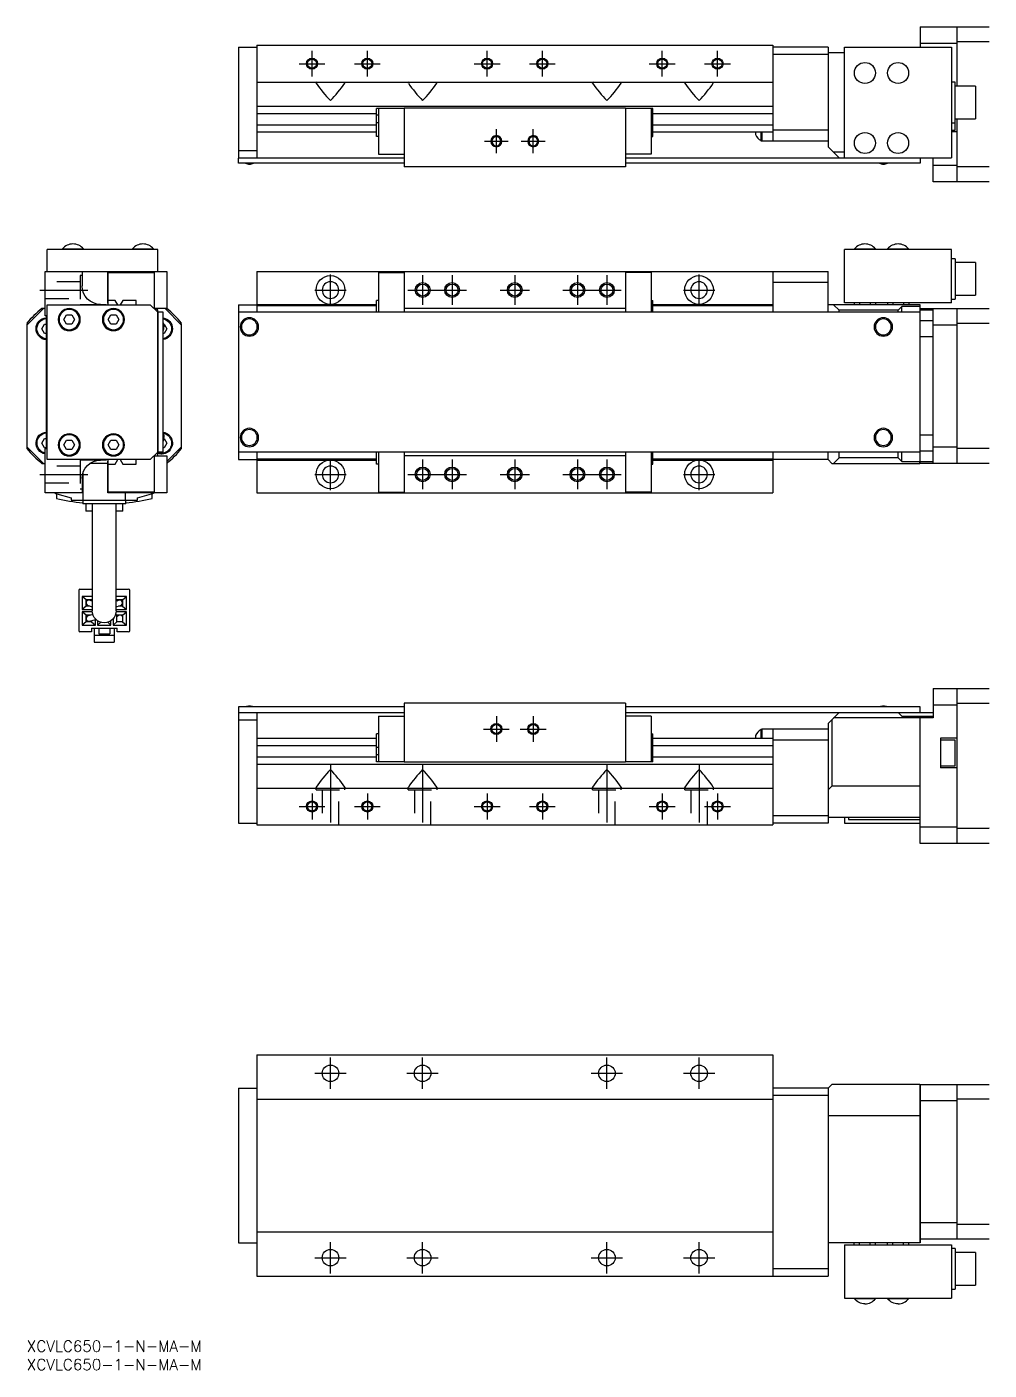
# Model space of a CAD drawing. Extents: x 0 to 497, y -8 to 356.
# Drawn here: x 0 to 261.1, y -8 to 356.3 of the extents above; entities that cross this region are included whole.
import ezdxf

# ---------------------------------------------------------------- set-up
doc = ezdxf.new("R2010")
doc.units = 0
doc.header["$LTSCALE"] = 0.5
doc.linetypes.add('CENTER', pattern=[50.8, 31.75, -6.35, 6.35, -6.35])
doc.linetypes.add('DASHED', pattern=[19.05, 12.7, -6.35])
for name, color, linetype in [('MSM_CENTER', 1, 'CENTER'), ('MSM_CONTINUOUS', 7, 'CONTINUOUS'), ('MSM_DASHED', 4, 'DASHED'), ('MSM_NARROW', 5, 'CONTINUOUS'), ('MSM_PART_NUMBER', 7, 'CONTINUOUS')]:
    doc.layers.add(name, color=color, linetype=linetype)
doc.styles.get("Standard").update_dxf_attribs({"font": 'txt.shx', "height": 3, "bigfont": 'bigfont.shx'})

msp = doc.modelspace()

# ---------------------------------------------------------------- linework, layer by layer
at = {"layer": 'MSM_CENTER'}
for p, q in [((77.38, 342.8), (77.38, 349.8)), ((92.38, 342.8), (92.38, 349.8)), ((124.88, 342.8), (124.88, 349.8)), ((139.88, 342.8), (139.88, 349.8)), ((172.38, 342.8), (172.38, 349.8)), ((187.38, 342.8), (187.38, 349.8)), ((73.88, 346.3), (80.88, 346.3)), ((88.88, 346.3), (95.88, 346.3)), ((121.38, 346.3), (128.38, 346.3)), ((136.38, 346.3), (143.38, 346.3)), ((168.88, 346.3), (175.88, 346.3)), ((183.88, 346.3), (190.88, 346.3)), ((127.38, 322.08), (127.38, 328.53)), ((137.38, 322.08), (137.38, 328.53)), ((124.15, 325.3), (130.61, 325.3)), ((134.15, 325.3), (140.61, 325.3)), ((82.38, 280.68), (82.38, 289.18)), ((107.38, 288.93), (107.38, 280.93)), ((115.38, 288.93), (115.38, 280.93)), ((132.38, 288.93), (132.38, 280.93)), ((149.38, 288.93), (149.38, 280.93)), ((157.38, 288.93), (157.38, 280.93)), ((182.38, 280.68), (182.38, 289.18)), ((3.5, 284.93), (16.5, 284.93)), ((78.13, 284.93), (86.63, 284.93)), ((103.38, 284.93), (119.38, 284.93)), ((128.38, 284.93), (136.38, 284.93)), ((145.38, 284.93), (161.38, 284.93)), ((178.13, 284.93), (186.63, 284.93)), ((82.38, 230.68), (82.38, 239.18)), ((107.38, 238.93), (107.38, 230.93)), ((115.38, 238.93), (115.38, 230.93)), ((132.38, 238.93), (132.38, 230.93)), ((149.38, 238.93), (149.38, 230.93)), ((157.38, 238.93), (157.38, 230.93)), ((182.38, 230.68), (182.38, 239.18)), ((3.5, 234.93), (16.5, 234.93)), ((78.13, 234.93), (86.63, 234.93)), ((103.38, 234.93), (119.38, 234.93)), ((128.38, 234.93), (136.38, 234.93)), ((145.38, 234.93), (161.38, 234.93)), ((178.13, 234.93), (186.63, 234.93)), ((127.38, 169.37), (127.38, 162.37)), ((137.38, 169.37), (137.38, 162.37)), ((123.88, 165.87), (130.88, 165.87)), ((133.88, 165.87), (140.88, 165.87)), ((82.38, 156.37), (82.38, 137.87)), ((107.38, 156.37), (107.38, 137.87)), ((157.38, 156.37), (157.38, 137.87)), ((182.38, 156.37), (182.38, 137.87)), ((77.38, 148.37), (77.38, 141.37)), ((92.38, 148.37), (92.38, 141.37)), ((124.88, 148.37), (124.88, 141.37)), ((139.88, 148.37), (139.88, 141.37)), ((172.38, 148.37), (172.38, 141.37)), ((187.38, 148.37), (187.38, 141.37)), ((73.88, 144.87), (80.88, 144.87)), ((88.88, 144.87), (95.88, 144.87)), ((121.38, 144.87), (128.38, 144.87)), ((136.38, 144.87), (143.38, 144.87)), ((168.88, 144.87), (175.88, 144.87)), ((183.88, 144.87), (190.88, 144.87)), ((82.38, 68.25), (82.38, 76.75)), ((107.38, 68.25), (107.38, 76.75)), ((157.38, 68.25), (157.38, 76.75)), ((182.38, 68.25), (182.38, 76.75)), ((78.13, 72.5), (86.63, 72.5)), ((103.13, 72.5), (111.63, 72.5)), ((153.13, 72.5), (161.63, 72.5)), ((178.13, 72.5), (186.63, 72.5)), ((82.38, 18.25), (82.38, 26.75)), ((107.38, 18.25), (107.38, 26.75)), ((157.38, 18.25), (157.38, 26.75)), ((182.38, 18.25), (182.38, 26.75)), ((78.13, 22.5), (86.63, 22.5)), ((103.13, 22.5), (111.63, 22.5)), ((153.13, 22.5), (161.63, 22.5)), ((178.13, 22.5), (186.63, 22.5))]:
    msp.add_line(p, q, dxfattribs=at)
at = {"layer": 'MSM_CONTINUOUS'}
for p, q in [((242.38, 356.3), (242.38, 350.8)), ((242.38, 356.3), (261.08, 356.3)), ((252.38, 340.23), (252.38, 356.3)), ((57.38, 350.8), (57.38, 320.8)), ((57.38, 350.8), (62.38, 350.8)), ((62.38, 351.3), (202.38, 351.3)), ((62.38, 351.3), (62.38, 320.8)), ((202.38, 351.3), (202.38, 325.3)), ((217.38, 350.8), (202.38, 350.8)), ((217.38, 350.8), (217.38, 323.8)), ((221.88, 320.8), (221.88, 350.8)), ((221.88, 350.8), (250.88, 350.8)), ((252.38, 351.8), (242.38, 351.8)), ((250.88, 350.8), (250.88, 320.8)), ((261.08, 352.28), (252.38, 352.28)), ((217.38, 348.8), (202.38, 348.8)), ((221.88, 349.3), (217.38, 349.3)), ((62.38, 341.3), (202.38, 341.3)), ((78.64, 341.3), (78.48, 341.18)), ((78.51, 341.05), (78.48, 341.18)), ((86.13, 341.3), (86.28, 341.18)), ((86.25, 341.05), (86.28, 341.18)), ((103.64, 341.3), (103.48, 341.18)), ((103.51, 341.05), (103.48, 341.18)), ((111.13, 341.3), (111.28, 341.18)), ((111.25, 341.05), (111.28, 341.18)), ((153.64, 341.3), (153.48, 341.18)), ((153.51, 341.05), (153.48, 341.18)), ((161.13, 341.3), (161.28, 341.18)), ((161.25, 341.05), (161.28, 341.18)), ((178.64, 341.3), (178.48, 341.18)), ((178.51, 341.05), (178.48, 341.18)), ((186.13, 341.3), (186.28, 341.18)), ((186.25, 341.05), (186.28, 341.18)), ((251.88, 341.3), (250.88, 341.3)), ((251.88, 328.3), (251.88, 341.3)), ((257.38, 340.23), (251.88, 340.23)), ((257.38, 340.23), (257.38, 331.38)), ((62.38, 334.8), (202.38, 334.8)), ((62.38, 332.84), (94.88, 332.84)), ((94.88, 326.6), (94.88, 334.2)), ((102.38, 334.2), (94.88, 334.2)), ((95.38, 332.33), (94.88, 332.33)), ((95.38, 334.2), (95.38, 321.8)), ((162.38, 334.3), (102.38, 334.3)), ((102.38, 334.3), (102.38, 318.3)), ((162.38, 334.3), (162.38, 318.3)), ((169.88, 334.2), (162.38, 334.2)), ((169.38, 334.2), (169.38, 321.8)), ((169.38, 332.33), (169.88, 332.33)), ((169.88, 326.6), (169.88, 334.2)), ((169.88, 332.84), (202.38, 332.84)), ((62.38, 329.77), (94.88, 329.77)), ((95.38, 330.28), (94.88, 330.28)), ((169.38, 330.28), (169.88, 330.28)), ((169.88, 329.77), (202.38, 329.77)), ((217.38, 328.3), (202.38, 328.3)), ((250.88, 330.3), (251.88, 330.3)), ((250.88, 328.3), (251.88, 328.3)), ((251.88, 331.38), (257.38, 331.38)), ((252.38, 314.3), (252.38, 331.38)), ((62.38, 327.8), (94.88, 327.8)), ((95.38, 326.6), (94.88, 326.6)), ((169.38, 326.6), (169.88, 326.6)), ((169.88, 327.8), (202.38, 327.8)), ((197.73, 327.8), (197.73, 327.09)), ((199.18, 327.8), (199.18, 325.44)), ((199.18, 325.44), (199.38, 325.44)), ((199.38, 327.8), (199.38, 325.3)), ((217.38, 325.3), (199.38, 325.3)), ((252.38, 327.8), (250.88, 327.8)), ((57.38, 322.8), (62.38, 322.8)), ((57.38, 320.8), (102.38, 320.8)), ((57.38, 320.7), (57.48, 320.8)), ((57.38, 319.3), (57.38, 320.7)), ((95.38, 321.8), (102.38, 321.8)), ((169.38, 321.8), (162.38, 321.8)), ((162.38, 320.8), (250.88, 320.8)), ((220.38, 320.8), (217.38, 323.8)), ((221.88, 322.3), (218.88, 322.3)), ((242.28, 320.8), (242.38, 320.7)), ((242.38, 320.7), (242.38, 319.3)), ((245.88, 314.3), (245.88, 320.8)), ((102.38, 319.3), (57.38, 319.3)), ((162.38, 318.3), (102.38, 318.3)), ((242.38, 319.3), (162.38, 319.3)), ((245.88, 318.8), (252.38, 318.8)), ((261.08, 318.33), (252.38, 318.33)), ((261.08, 314.3), (245.88, 314.3)), ((5.5, 289.93), (5.5, 295.93)), ((35.5, 295.93), (5.5, 295.93)), ((9.65, 296.09), (15.35, 296.09)), ((9.65, 296.09), (9.65, 295.93)), ((15.35, 295.93), (15.35, 296.09)), ((28.65, 296.09), (34.35, 296.09)), ((28.65, 296.09), (28.65, 295.93)), ((34.35, 295.93), (34.35, 296.09)), ((35.5, 289.93), (35.5, 295.93)), ((250.88, 295.93), (221.88, 295.93)), ((221.88, 281.43), (221.88, 295.93)), ((224.53, 296.09), (230.23, 296.09)), ((224.53, 296.09), (224.53, 295.93)), ((230.23, 295.93), (230.23, 296.09)), ((233.53, 296.09), (239.23, 296.09)), ((233.53, 296.09), (233.53, 295.93)), ((239.23, 295.93), (239.23, 296.09)), ((250.88, 281.43), (250.88, 295.93)), ((251.88, 293.43), (250.88, 293.43)), ((251.88, 293.43), (251.88, 282.43)), ((257.38, 292.36), (251.88, 292.36)), ((257.38, 292.36), (257.38, 283.51)), ((5, 277.93), (5, 289.93)), ((5, 289.93), (38, 289.93)), ((15, 289.93), (15, 286.03)), ((22, 281.33), (22, 289.93)), ((22.1, 280.93), (22.1, 289.73)), ((22.1, 289.73), (34.5, 289.73)), ((34.5, 289.73), (34.5, 279.93)), ((38, 289.93), (38, 279.93)), ((62.38, 289.93), (62.38, 278.93)), ((62.38, 289.93), (217.38, 289.93)), ((95.38, 289.73), (102.38, 289.73)), ((95.38, 289.73), (95.38, 278.93)), ((102.38, 289.93), (102.38, 278.93)), ((162.38, 289.93), (162.38, 278.93)), ((169.38, 289.73), (162.38, 289.73)), ((169.38, 289.73), (169.38, 278.93)), ((202.38, 289.93), (202.38, 278.93)), ((217.38, 278.93), (217.38, 289.93)), ((217.38, 286.93), (202.38, 286.93)), ((5.5, 238.93), (5.5, 280.93)), ((5.5, 280.93), (33.5, 280.93)), ((20, 281.03), (21.5, 281.03)), ((21.5, 281.03), (21.5, 280.93)), ((22.1, 281.33), (22, 281.33)), ((23.97, 282.13), (22.1, 282.13)), ((24.66, 280.94), (23.97, 282.13)), ((26.02, 282.13), (25.34, 280.94)), ((29.7, 282.13), (26.02, 282.13)), ((29.7, 280.93), (29.7, 282.13)), ((33.5, 280.93), (35.5, 278.93)), ((57.38, 280.93), (57.38, 238.93)), ((57.38, 280.93), (62.38, 280.93)), ((62.38, 281.03), (94.88, 281.03)), ((62.38, 280.73), (94.88, 280.73)), ((94.88, 278.93), (94.88, 282.13)), ((95.38, 282.13), (94.88, 282.13)), ((169.38, 282.13), (169.88, 282.13)), ((169.88, 278.93), (169.88, 282.13)), ((169.88, 281.03), (202.38, 281.03)), ((169.88, 280.73), (202.38, 280.73)), ((242.38, 280.93), (217.38, 280.93)), ((220.38, 279.43), (218.88, 280.93)), ((250.88, 281.43), (221.88, 281.43)), ((224.5, 281.43), (224.5, 280.93)), ((225.94, 281.43), (225.94, 280.93)), ((228.83, 281.43), (228.83, 280.93)), ((230.27, 281.43), (230.27, 280.93)), ((233.5, 281.43), (233.5, 280.93)), ((234.94, 281.43), (234.94, 280.93)), ((237.83, 281.43), (237.83, 280.93)), ((239.27, 281.43), (239.27, 280.93)), ((242.38, 237.93), (242.38, 280.93)), ((250.88, 282.43), (251.88, 282.43)), ((251.88, 283.51), (257.38, 283.51)), ((4.5, 279.93), (0, 275.43)), ((5, 279.93), (4.03, 279.93)), ((5.3, 277.93), (5, 277.93)), ((5.3, 241.93), (5.3, 277.93)), ((10.06, 276.93), (10.78, 278.18)), ((10.78, 275.68), (10.06, 276.93)), ((10.78, 278.18), (12.22, 278.18)), ((12.22, 278.18), (12.94, 276.93)), ((12.94, 276.93), (12.22, 275.68)), ((22.06, 276.93), (22.78, 278.18)), ((22.78, 275.68), (22.06, 276.93)), ((22.78, 278.18), (24.22, 278.18)), ((24.22, 278.18), (24.94, 276.93)), ((24.94, 276.93), (24.22, 275.68)), ((38, 279.93), (34.7, 279.93)), ((34.7, 279.93), (34.7, 279.73)), ((35.5, 279.43), (35, 279.93)), ((35.5, 239.93), (35.5, 279.43)), ((37, 278.93), (35.5, 278.93)), ((35.6, 240.93), (35.6, 278.93)), ((37, 240.93), (37, 278.93)), ((42, 275.43), (37.5, 279.93)), ((242.38, 278.93), (57.38, 278.93)), ((162.38, 279.93), (102.38, 279.93)), ((220.38, 278.93), (220.38, 279.43)), ((236.38, 279.43), (220.38, 279.43)), ((237.38, 280.43), (236.38, 279.43)), ((236.38, 278.93), (236.38, 279.43)), ((237.38, 278.93), (237.38, 280.43)), ((242.38, 280.43), (237.38, 280.43)), ((242.38, 279.93), (261.08, 279.93)), ((245.88, 279.43), (242.38, 279.43)), ((245.88, 237.93), (245.88, 279.93)), ((252.38, 237.93), (252.38, 279.93)), ((0, 275.9), (0, 241.96)), ((4.06, 274.43), (4.78, 275.68)), ((4.78, 273.18), (4.06, 274.43)), ((4.78, 275.68), (5.3, 275.68)), ((12.22, 275.68), (10.78, 275.68)), ((24.22, 275.68), (22.78, 275.68)), ((37.11, 275.68), (37.22, 275.68)), ((37.22, 275.68), (37.94, 274.43)), ((37.94, 274.43), (37.22, 273.18)), ((42, 241.96), (42, 275.9)), ((242.38, 276.67), (245.88, 276.67)), ((252.38, 275.43), (245.88, 275.43)), ((261.08, 275.9), (252.38, 275.9)), ((5.3, 273.18), (4.78, 273.18)), ((37.22, 273.18), (37, 273.18)), ((245.88, 272.2), (242.38, 272.2)), ((4.06, 243.43), (4.78, 244.68)), ((4.78, 244.68), (5.3, 244.68)), ((10.06, 242.93), (10.78, 244.18)), ((10.78, 244.18), (12.22, 244.18)), ((12.22, 244.18), (12.94, 242.93)), ((22.06, 242.93), (22.78, 244.18)), ((22.78, 244.18), (24.22, 244.18)), ((24.22, 244.18), (24.94, 242.93)), ((37.19, 244.68), (37.22, 244.68)), ((37.22, 244.68), (37.94, 243.43)), ((242.38, 245.67), (245.88, 245.67)), ((0, 242.43), (4.5, 237.93)), ((4.78, 242.18), (4.06, 243.43)), ((5.3, 242.18), (4.78, 242.18)), ((5, 229.93), (5, 241.93)), ((5, 241.93), (5.3, 241.93)), ((10.78, 241.68), (10.06, 242.93)), ((12.22, 241.68), (10.78, 241.68)), ((12.94, 242.93), (12.22, 241.68)), ((22.78, 241.68), (22.06, 242.93)), ((24.22, 241.68), (22.78, 241.68)), ((24.94, 242.93), (24.22, 241.68)), ((35.5, 240.93), (33.5, 238.93)), ((37, 240.93), (35.5, 240.93)), ((37.22, 242.18), (37, 242.18)), ((37.94, 243.43), (37.22, 242.18)), ((38, 238.43), (42, 242.43)), ((242.38, 240.93), (57.38, 240.93)), ((62.38, 240.93), (62.38, 229.93)), ((94.88, 237.73), (94.88, 240.93)), ((95.38, 240.93), (95.38, 230.13)), ((102.38, 240.93), (102.38, 229.93)), ((162.38, 240.93), (162.38, 229.93)), ((169.38, 240.93), (169.38, 230.13)), ((169.88, 237.73), (169.88, 240.93)), ((202.38, 240.93), (202.38, 229.93)), ((217.38, 238.93), (217.38, 240.93)), ((220.38, 239.43), (220.38, 240.93)), ((236.38, 239.43), (236.38, 240.93)), ((237.38, 238.43), (237.38, 240.93)), ((245.88, 241.2), (242.38, 241.2)), ((245.88, 242.43), (252.38, 242.43)), ((261.08, 241.96), (252.38, 241.96)), ((4.03, 237.93), (5, 237.93)), ((33.5, 238.93), (5.5, 238.93)), ((22, 237.93), (17.14, 237.93)), ((17.14, 237.93), (17.14, 237.93)), ((21.5, 238.83), (20, 238.83)), ((21.5, 238.93), (21.5, 238.83)), ((22, 238.53), (22.1, 238.53)), ((22, 229.93), (22, 238.53)), ((22.1, 230.13), (22.1, 238.93)), ((22.1, 237.73), (23.97, 237.73)), ((23.97, 237.73), (24.66, 238.93)), ((25.34, 238.93), (26.02, 237.73)), ((26.02, 237.73), (29.7, 237.73)), ((29.7, 237.73), (29.7, 238.93)), ((34.5, 239.93), (34.5, 230.13)), ((34.7, 240.13), (34.7, 239.93)), ((34.7, 239.93), (38, 239.93)), ((38, 239.93), (38, 229.93)), ((57.38, 238.93), (62.38, 238.93)), ((62.38, 239.13), (94.88, 239.13)), ((62.38, 238.83), (94.88, 238.83)), ((95.38, 237.73), (94.88, 237.73)), ((162.38, 239.93), (102.38, 239.93)), ((169.38, 237.73), (169.88, 237.73)), ((169.88, 239.13), (202.38, 239.13)), ((169.88, 238.83), (202.38, 238.83)), ((217.38, 238.93), (202.38, 238.93)), ((217.38, 238.93), (218.38, 237.93)), ((218.38, 237.93), (242.28, 237.93)), ((218.88, 237.93), (220.38, 239.43)), ((236.38, 239.43), (220.38, 239.43)), ((236.38, 239.43), (237.38, 238.43)), ((237.38, 238.43), (242.29, 238.43)), ((242.38, 238.03), (242.28, 237.93)), ((242.38, 238.56), (242.29, 238.43)), ((242.29, 237.94), (242.29, 238.43)), ((242.38, 238.43), (245.88, 238.43)), ((261.08, 237.93), (242.38, 237.93)), ((15, 233.83), (15, 229.93)), ((15.22, 235.28), (15.22, 227.93)), ((15, 229.93), (5, 229.93)), ((8, 229.68), (8, 228.36)), ((8.17, 229.63), (12, 228.53)), ((38, 229.93), (22, 229.93)), ((34.5, 230.13), (22.1, 230.13)), ((26.78, 227.93), (26.78, 229.93)), ((30, 228.53), (33.83, 229.63)), ((34, 228.36), (34, 229.68)), ((62.38, 229.93), (202.38, 229.93)), ((95.38, 230.13), (102.38, 230.13)), ((169.38, 230.13), (162.38, 230.13)), ((12, 228.53), (12, 227.93)), ((12, 227.93), (30, 227.93)), ((15.18, 227.93), (15.18, 226.93)), ((26.82, 226.93), (15.18, 226.93)), ((16, 226.93), (16, 224.93)), ((17.75, 226.93), (17.75, 197.93)), ((24.25, 197.93), (24.25, 226.93)), ((26, 224.93), (26, 226.93)), ((26.82, 226.93), (26.82, 227.93)), ((30, 227.93), (30, 228.53)), ((17.75, 224.93), (16, 224.93)), ((26, 224.93), (24.25, 224.93)), ((14.1, 203.53), (14.1, 192.53)), ((14.4, 203.83), (17.75, 203.83)), ((15, 201.83), (15, 198.28)), ((16.05, 200.93), (15, 201.83)), ((17.75, 201.83), (15, 201.83)), ((16.05, 199.18), (16.05, 200.93)), ((17.55, 200.93), (16.05, 200.93)), ((16.05, 200.56), (16.42, 200.93)), ((17.75, 200.56), (17.01, 200.78)), ((17.17, 200.93), (17.46, 200.64)), ((17.55, 200.93), (17.75, 201.1)), ((17.55, 200.62), (17.55, 200.93)), ((24.25, 203.83), (27.6, 203.83)), ((27, 201.83), (24.25, 201.83)), ((24.45, 200.93), (24.25, 201.1)), ((24.99, 200.78), (24.25, 200.56)), ((24.45, 200.93), (24.45, 200.62)), ((25.95, 200.93), (24.45, 200.93)), ((24.54, 200.64), (24.82, 200.93)), ((25.57, 200.93), (25.95, 200.56)), ((25.95, 200.93), (27, 201.83)), ((25.95, 200.93), (25.95, 199.18)), ((27, 198.28), (27, 201.83)), ((27.9, 192.53), (27.9, 203.53)), ((16.05, 199.18), (15, 198.28)), ((15, 198.28), (17.75, 198.28)), ((17.76, 197.68), (15, 197.68)), ((15, 197.68), (15, 194.03)), ((16.05, 196.73), (15, 197.68)), ((17.11, 199.18), (16.05, 199.18)), ((16.05, 196.36), (16.42, 196.73)), ((16.05, 194.98), (16.05, 196.73)), ((17.14, 196.73), (16.05, 196.73)), ((16.59, 199.34), (17.75, 198.99)), ((17.9, 196.94), (16.6, 196.58)), ((17.73, 196.9), (17.88, 197.03)), ((24.45, 196.73), (24.12, 197.03)), ((27, 197.68), (24.24, 197.68)), ((24.25, 198.99), (25.41, 199.34)), ((24.25, 198.28), (27, 198.28)), ((25.95, 196.73), (24.45, 196.73)), ((24.45, 196.36), (24.82, 196.73)), ((24.45, 194.98), (24.45, 196.73)), ((25.95, 199.18), (24.89, 199.18)), ((25.57, 196.73), (25.95, 196.36)), ((25.95, 199.18), (27, 198.28)), ((25.95, 196.73), (27, 197.68)), ((25.95, 196.73), (25.95, 194.98)), ((27, 194.03), (27, 197.68)), ((16.05, 194.98), (15, 194.03)), ((15, 194.03), (18.6, 194.03)), ((17.55, 194.98), (16.05, 194.98)), ((17, 195.13), (18.72, 195.61)), ((17.5, 193.23), (24.5, 193.23)), ((17.5, 193.23), (17.5, 192.23)), ((17.55, 195.29), (17.55, 194.98)), ((17.55, 194.98), (18.6, 194.03)), ((18.3, 193.23), (18.3, 189.43)), ((18.6, 194.03), (18.6, 195.58)), ((19.2, 195.23), (19.2, 194.03)), ((20.07, 194.82), (19.2, 194.03)), ((19.2, 194.03), (22.8, 194.03)), ((19.5, 193.23), (19.5, 191.73)), ((21.93, 194.82), (22.8, 194.03)), ((22.5, 193.23), (22.5, 191.73)), ((22.8, 194.03), (22.8, 195.23)), ((23.4, 195.74), (23.4, 194.03)), ((24.45, 194.98), (23.4, 194.03)), ((23.4, 194.03), (27, 194.03)), ((23.7, 193.23), (23.7, 189.43)), ((25.95, 194.98), (24.45, 194.98)), ((24.5, 192.23), (24.5, 193.23)), ((25.95, 194.98), (27, 194.03)), ((17.5, 192.23), (14.4, 192.23)), ((18.3, 191.35), (23.7, 191.35)), ((19.5, 191.73), (22.5, 191.73)), ((27.6, 192.23), (24.5, 192.23)), ((18.3, 189.43), (23.7, 189.43)), ((245.88, 176.87), (261.08, 176.87)), ((245.88, 176.87), (245.88, 168.87)), ((252.38, 134.87), (252.38, 176.87)), ((102.38, 171.87), (57.38, 171.87)), ((57.38, 171.87), (57.38, 170.47)), ((162.38, 172.87), (102.38, 172.87)), ((102.38, 172.87), (102.38, 156.87)), ((162.38, 172.87), (162.38, 156.87)), ((242.38, 171.87), (162.38, 171.87)), ((242.38, 170.47), (242.38, 171.87)), ((252.38, 172.37), (245.88, 172.37)), ((261.08, 172.84), (252.38, 172.84)), ((57.38, 170.47), (57.48, 170.37)), ((57.38, 170.37), (57.38, 140.37)), ((57.38, 170.37), (102.38, 170.37)), ((57.38, 168.37), (62.38, 168.37)), ((62.38, 170.37), (62.38, 139.87)), ((95.38, 169.37), (102.38, 169.37)), ((95.38, 169.37), (95.38, 156.97)), ((162.38, 170.37), (245.88, 170.37)), ((169.38, 169.37), (162.38, 169.37)), ((169.38, 169.37), (169.38, 156.97)), ((217.38, 167.37), (220.38, 170.37)), ((218.38, 168.37), (218.38, 150.37)), ((242.28, 168.87), (218.88, 168.87)), ((236.38, 170.37), (237.38, 169.37)), ((237.38, 169.37), (245.88, 169.37)), ((242.28, 170.37), (242.38, 170.47)), ((242.29, 168.88), (242.28, 168.87)), ((242.28, 168.87), (242.28, 150.37)), ((242.29, 168.88), (242.29, 169.37)), ((242.29, 168.88), (242.38, 168.85)), ((242.38, 134.87), (242.38, 169.37)), ((245.88, 168.87), (242.38, 168.87)), ((95.38, 164.57), (94.88, 164.57)), ((94.88, 156.97), (94.88, 164.57)), ((169.38, 164.57), (169.88, 164.57)), ((169.88, 156.97), (169.88, 164.57)), ((197.73, 164.08), (197.73, 163.37)), ((199.18, 165.73), (199.18, 163.37)), ((199.38, 165.73), (199.18, 165.73)), ((217.38, 165.87), (199.38, 165.87)), ((199.38, 165.87), (199.38, 163.37)), ((202.38, 165.87), (202.38, 139.87)), ((217.38, 167.37), (217.38, 140.37)), ((62.38, 163.37), (94.88, 163.37)), ((62.38, 161.41), (94.88, 161.41)), ((95.38, 160.9), (94.88, 160.9)), ((169.38, 160.9), (169.88, 160.9)), ((169.88, 163.37), (202.38, 163.37)), ((169.88, 161.41), (202.38, 161.41)), ((217.38, 162.87), (202.38, 162.87)), ((247.88, 163.37), (247.88, 155.37)), ((252.38, 163.37), (247.88, 163.37)), ((251.88, 162.87), (247.88, 162.87)), ((251.88, 155.87), (251.88, 162.87)), ((62.38, 158.34), (94.88, 158.34)), ((95.38, 158.85), (94.88, 158.85)), ((102.38, 156.97), (94.88, 156.97)), ((162.38, 156.87), (102.38, 156.87)), ((169.88, 156.97), (162.38, 156.97)), ((169.38, 158.85), (169.88, 158.85)), ((169.88, 158.34), (202.38, 158.34)), ((62.38, 156.37), (202.38, 156.37)), ((247.88, 155.87), (251.88, 155.87)), ((252.38, 155.37), (247.88, 155.37)), ((62.38, 149.87), (202.38, 149.87)), ((78.51, 150.13), (78.48, 150)), ((78.64, 149.87), (78.48, 150)), ((86.13, 149.87), (86.28, 150)), ((86.25, 150.13), (86.28, 150)), ((103.51, 150.13), (103.48, 150)), ((103.64, 149.87), (103.48, 150)), ((111.13, 149.87), (111.28, 150)), ((111.25, 150.13), (111.28, 150)), ((153.51, 150.13), (153.48, 150)), ((153.64, 149.87), (153.48, 150)), ((161.13, 149.87), (161.28, 150)), ((161.25, 150.13), (161.28, 150)), ((178.51, 150.13), (178.48, 150)), ((178.64, 149.87), (178.48, 150)), ((186.13, 149.87), (186.28, 150)), ((186.25, 150.13), (186.28, 150)), ((217.38, 149.37), (218.38, 150.37)), ((242.28, 150.37), (218.38, 150.37)), ((242.28, 150.37), (242.29, 150.36)), ((242.29, 150.36), (242.38, 150.4)), ((242.29, 150.36), (242.29, 141.88)), ((217.38, 142.37), (202.38, 142.37)), ((57.38, 140.37), (62.38, 140.37)), ((62.38, 139.87), (202.38, 139.87)), ((217.38, 140.37), (202.38, 140.37)), ((242.28, 141.87), (217.38, 141.87)), ((221.88, 141.87), (221.88, 140.37)), ((221.88, 140.37), (242.38, 140.37)), ((222.88, 141.87), (222.88, 141.37)), ((222.88, 141.37), (242.38, 141.37)), ((242.38, 141.97), (242.28, 141.87)), ((242.38, 139.37), (252.38, 139.37)), ((261.08, 138.9), (252.38, 138.9)), ((261.13, 139.16), (261.08, 139.16)), ((261.08, 134.87), (242.38, 134.87)), ((62.38, 77.5), (202.38, 77.5)), ((62.38, 77.5), (62.38, 17.5)), ((202.38, 77.5), (202.38, 17.5)), ((217.38, 68.5), (218.38, 69.5)), ((242.28, 69.5), (218.38, 69.5)), ((242.28, 69.5), (242.38, 69.4)), ((242.29, 69.49), (242.29, 61.01)), ((242.38, 69.5), (242.38, 26.5)), ((242.38, 69.5), (261.08, 69.5)), ((252.38, 27.5), (252.38, 69.5)), ((261.13, 69.45), (261.08, 69.45)), ((57.38, 68.5), (57.38, 26.5)), ((57.38, 68.5), (62.38, 68.5)), ((217.38, 68.5), (202.38, 68.5)), ((217.38, 66.5), (202.38, 66.5)), ((217.38, 68.5), (217.38, 17.5)), ((62.38, 65.5), (202.38, 65.5)), ((252.38, 65), (242.38, 65)), ((261.08, 65.47), (252.38, 65.47)), ((242.28, 61), (217.38, 61)), ((242.29, 61.01), (242.28, 61)), ((242.28, 61), (242.28, 26.5)), ((242.38, 60.97), (242.29, 61.01)), ((62.38, 29.5), (202.38, 29.5)), ((242.38, 32), (252.38, 32)), ((261.08, 31.53), (252.38, 31.53)), ((57.38, 26.5), (62.38, 26.5)), ((242.38, 26.5), (217.38, 26.5)), ((221.88, 26), (250.88, 26)), ((221.88, 26), (221.88, 11.5)), ((224.5, 26), (224.5, 26.5)), ((225.94, 26), (225.94, 26.5)), ((228.83, 26), (228.83, 26.5)), ((230.27, 26), (230.27, 26.5)), ((233.5, 26), (233.5, 26.5)), ((234.94, 26), (234.94, 26.5)), ((237.83, 26), (237.83, 26.5)), ((239.27, 26), (239.27, 26.5)), ((261.08, 27.5), (242.38, 27.5)), ((250.88, 26), (250.88, 11.5)), ((251.88, 25), (250.88, 25)), ((251.88, 25), (251.88, 14)), ((257.38, 23.93), (251.88, 23.93)), ((257.38, 23.93), (257.38, 15.08)), ((217.38, 19.5), (202.38, 19.5)), ((62.38, 17.5), (217.38, 17.5)), ((251.88, 15.08), (257.38, 15.08)), ((221.88, 11.5), (250.88, 11.5)), ((224.53, 11.5), (224.53, 11.34)), ((230.23, 11.34), (224.53, 11.34)), ((230.23, 11.34), (230.23, 11.5)), ((233.53, 11.5), (233.53, 11.34)), ((239.23, 11.34), (233.53, 11.34)), ((239.23, 11.34), (239.23, 11.5)), ((250.88, 14), (251.88, 14))]:
    msp.add_line(p, q, dxfattribs=at)
for centre, radius in [((77.38, 346.3), 1.23), ((92.38, 346.3), 1.23), ((124.88, 346.3), 1.23), ((139.88, 346.3), 1.23), ((172.38, 346.3), 1.23), ((187.38, 346.3), 1.23), ((227.38, 343.8), 2.85), ((236.38, 343.8), 2.85), ((227.38, 324.8), 2.85), ((236.38, 324.8), 2.85), ((82.38, 284.93), 3.9), ((182.38, 284.93), 3.9), ((107.38, 284.93), 1.62), ((115.38, 284.93), 1.62), ((132.38, 284.93), 1.62), ((149.38, 284.93), 1.62), ((157.38, 284.93), 1.62), ((82.38, 234.93), 3.9), ((182.38, 234.93), 3.9), ((107.38, 234.93), 1.62), ((115.38, 234.93), 1.62), ((132.38, 234.93), 1.62), ((149.38, 234.93), 1.62), ((157.38, 234.93), 1.62), ((127.38, 165.87), 1.23), ((137.38, 165.87), 1.23), ((77.38, 144.87), 1.23), ((92.38, 144.87), 1.23), ((124.88, 144.87), 1.23), ((139.88, 144.87), 1.23), ((172.38, 144.87), 1.23), ((187.38, 144.87), 1.23), ((82.38, 72.5), 2.25), ((107.38, 72.5), 2.25), ((157.38, 72.5), 2.25), ((182.38, 72.5), 2.25), ((82.38, 22.5), 2.25), ((107.38, 22.5), 2.25), ((157.38, 22.5), 2.25), ((182.38, 22.5), 2.25)]:
    msp.add_circle(centre, radius, dxfattribs=at)
at = {"layer": 'MSM_CONTINUOUS', "extrusion": (0, 0, -1)}
for centre, radius in [((-127.38, 325.3), 1.23), ((-137.38, 325.3), 1.23), ((-82.38, 284.93), 2.25), ((-182.38, 284.93), 2.25), ((-11.5, 276.93), 3), ((-11.5, 276.93), 2.75), ((-23.5, 276.93), 3), ((-23.5, 276.93), 2.75), ((-60.38, 274.93), 2.5), ((-60.38, 274.93), 2.15), ((-232.38, 274.93), 2.5), ((-232.38, 274.93), 2.15), ((-11.5, 242.93), 3), ((-11.5, 242.93), 2.75), ((-23.5, 242.93), 3), ((-23.5, 242.93), 2.75), ((-60.38, 244.93), 2.5), ((-60.38, 244.93), 2.15), ((-232.38, 244.93), 2.5), ((-232.38, 244.93), 2.15), ((-82.38, 234.93), 2.25), ((-182.38, 234.93), 2.25)]:
    msp.add_circle(centre, radius, dxfattribs=at)
at = {"layer": 'MSM_CONTINUOUS'}
for centre, radius, start, end in [((108.41, 361.49), 36.22, 214.3615, 224.0577), ((56.35, 361.49), 36.22, 315.9423, 325.6385), ((133.41, 361.49), 36.22, 214.3615, 224.0577), ((81.35, 361.49), 36.22, 315.9423, 325.6385), ((183.41, 361.49), 36.22, 214.3615, 224.0577), ((131.35, 361.49), 36.22, 315.9423, 325.6385), ((208.41, 361.49), 36.22, 214.3615, 224.0577), ((156.35, 361.49), 36.22, 315.9423, 325.6385), ((200.76, 328.29), 3.25, 201.5574, 241.0598), ((60.38, 322.1), 3, 248.96, 270.1444), ((60.39, 322.1), 3, 269.8556, 291.04), ((232.38, 322.1), 3, 248.96, 270), ((232.39, 322.1), 3, 270, 291.04), ((12.5, 293.73), 3.7, 90, 140.3692), ((12.5, 293.73), 3.7, 39.6308, 90), ((31.5, 293.73), 3.7, 90, 140.3692), ((31.5, 293.73), 3.7, 39.6308, 90), ((227.38, 293.73), 3.7, 89.9943, 140.3692), ((227.38, 293.73), 3.7, 39.6308, 90), ((236.38, 293.73), 3.7, 89.9943, 140.3692), ((236.38, 293.73), 3.7, 39.6308, 90), ((21, 258.93), 27, 128.9424, 141.0576), ((21, 258.93), 27, 38.9424, 51.0576), ((34.2, 274.92), 3, 338.96, 0.1444), ((34.2, 244.92), 3, 338.96, 0.1444), ((21, 258.93), 27, 218.9424, 231.0576), ((21, 258.93), 27, 308.9424, 321.0576), ((9, 232.51), 3, 239.3478, 254.0042), ((33, 232.51), 3, 285.9958, 300.6522), ((21, 286.94), 60, 257.4867, 264.4336), ((21, 286.94), 60, 275.5664, 282.5133), ((14.4, 203.53), 0.3, 90, 180), ((16.8, 200.06), 0.75, 73.4791, 253.4791), ((25.2, 200.06), 0.75, 286.5209, 106.5209), ((27.6, 203.53), 0.3, 0, 90), ((16.8, 195.86), 0.75, 105.6242, 285.6242), ((14.4, 192.53), 0.3, 180, 270), ((27.6, 192.53), 0.3, 270, 0), ((60.38, 169.07), 3, 89.8556, 111.04), ((60.39, 169.07), 3, 68.96, 90.1444), ((232.38, 169.07), 3, 90, 111.04), ((232.39, 169.07), 3, 68.96, 90), ((200.76, 162.89), 3.25, 118.9402, 158.4426), ((108.41, 129.69), 36.22, 135.9423, 145.6385), ((56.35, 129.69), 36.22, 34.3615, 44.0577), ((133.41, 129.69), 36.22, 135.9423, 145.6385), ((81.35, 129.69), 36.22, 34.3615, 44.0577), ((183.41, 129.69), 36.22, 135.9423, 145.6385), ((131.35, 129.69), 36.22, 34.3615, 44.0577), ((208.41, 129.69), 36.22, 135.9423, 145.6385), ((156.35, 129.69), 36.22, 34.3615, 44.0577), ((227.38, 13.7), 3.7, 270, 320.3692), ((236.38, 13.7), 3.7, 270, 320.3692)]:
    msp.add_arc(centre, radius, start, end, dxfattribs=at)
at = {"layer": 'MSM_CONTINUOUS', "extrusion": (0, 0, -1)}
for centre, radius, start, end in [((-20, 286.03), 5, 270, 0), ((-5.5, 274.43), 3, 273.8226, 86.1774), ((-5.5, 274.43), 2.75, 274.1706, 85.8294), ((-36.5, 274.43), 3, 99.5941, 260.4059), ((-36.5, 274.43), 2.75, 100.4757, 259.5243), ((-34.2, 274.94), 3, 159.0034, 180.1444), ((-5.5, 243.43), 3, 279.5941, 86.1774), ((-5.5, 243.43), 2.75, 280.4757, 85.8294), ((-36.5, 243.43), 3, 99.5941, 289.4712), ((-36.5, 243.43), 2.75, 100.4757, 291.3237), ((-34.2, 244.94), 3, 159.0034, 180.1444), ((-20, 233.83), 5, 0, 90), ((-21, 197.93), 3.25, 180, 360), ((-227.38, 13.7), 3.7, 269.9943, 320.3692), ((-236.38, 13.7), 3.7, 269.9943, 320.3692)]:
    msp.add_arc(centre, radius, start, end, dxfattribs=at)
at = {"layer": 'MSM_DASHED'}
for p, q in [((14.5, 288.83), (14.5, 281.03)), ((15, 288.83), (14.5, 288.83)), ((14.5, 287.18), (5, 287.18)), ((5, 282.68), (14.5, 282.68)), ((14.5, 281.03), (20, 281.03)), ((14.5, 237.18), (5, 237.18)), ((14.5, 238.83), (14.5, 231.03)), ((20, 238.83), (14.5, 238.83)), ((5, 232.68), (14.5, 232.68)), ((14.5, 231.03), (15, 231.03)), ((78.48, 149.37), (78.48, 150)), ((78.48, 149.37), (86.28, 149.37)), ((80.13, 149.37), (80.13, 139.87)), ((84.63, 139.87), (84.63, 149.37)), ((86.28, 149.37), (86.28, 150)), ((103.48, 149.37), (103.48, 150)), ((103.48, 149.37), (111.28, 149.37)), ((105.13, 149.37), (105.13, 139.87)), ((109.63, 139.87), (109.63, 149.37)), ((111.28, 149.37), (111.28, 150)), ((153.48, 149.37), (153.48, 150)), ((153.48, 149.37), (161.28, 149.37)), ((155.13, 149.37), (155.13, 139.87)), ((159.63, 139.87), (159.63, 149.37)), ((161.28, 149.37), (161.28, 150)), ((178.48, 149.37), (178.48, 150)), ((178.48, 149.37), (186.28, 149.37)), ((180.13, 149.37), (180.13, 139.87)), ((184.63, 139.87), (184.63, 149.37)), ((186.28, 149.37), (186.28, 150))]:
    msp.add_line(p, q, dxfattribs=at)
at = {"layer": 'MSM_NARROW'}
for centre, radius in [((77.38, 346.3), 1.5), ((92.38, 346.3), 1.5), ((124.88, 346.3), 1.5), ((139.88, 346.3), 1.5), ((172.38, 346.3), 1.5), ((187.38, 346.3), 1.5), ((107.38, 284.93), 2), ((115.38, 284.93), 2), ((132.38, 284.93), 2), ((149.38, 284.93), 2), ((157.38, 284.93), 2), ((107.38, 234.93), 2), ((115.38, 234.93), 2), ((132.38, 234.93), 2), ((149.38, 234.93), 2), ((157.38, 234.93), 2), ((127.38, 165.87), 1.5), ((137.38, 165.87), 1.5), ((77.38, 144.87), 1.5), ((92.38, 144.87), 1.5), ((124.88, 144.87), 1.5), ((139.88, 144.87), 1.5), ((172.38, 144.87), 1.5), ((187.38, 144.87), 1.5)]:
    msp.add_circle(centre, radius, dxfattribs=at)
at = {"layer": 'MSM_NARROW', "extrusion": (0, 0, -1)}
for centre in [(-127.38, 325.3), (-137.38, 325.3)]:
    msp.add_circle(centre, 1.5, dxfattribs=at)

# ---------------------------------------------------------------- texts
at = {"layer": 'MSM_PART_NUMBER'}
for p in [(0, -3), (0, -8)]:
    msp.add_text('XCVLC650-1-N-MA-M', height=3, dxfattribs=at).set_placement(p)

doc.saveas('drawing.dxf')
